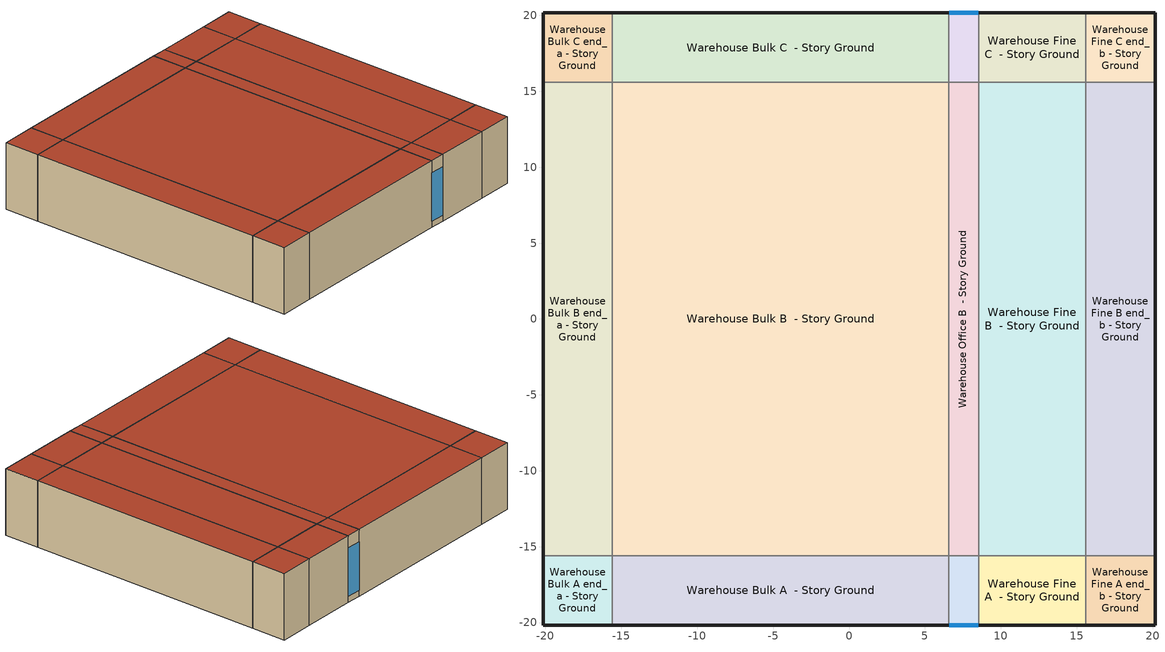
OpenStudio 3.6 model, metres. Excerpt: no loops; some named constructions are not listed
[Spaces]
Warehouse Bulk A end_a - Story Ground
 floor ground (ext-slab): -20.16,-20.16 -20.16,-15.59 -15.59,-15.59 -15.59,-20.16 z0
 wall outside (Typical Insulated Metal Building Wall R-6.41): -20.16,-15.59 -20.16,-20.16 -15.59,-20.16 z0:8.53
 wall to Warehouse Bulk B end_a - Story Ground: -15.59,-15.59 -20.16,-15.59 z0:8.53
 wall to Warehouse Bulk A  - Story Ground: -15.59,-20.16 -15.59,-15.59 z0:8.53
 roof outside (Typical Insulated Metal Building Roof): -15.59,-20.16 -15.59,-15.59 -20.16,-15.59 -20.16,-20.16 z8.53
Warehouse Bulk B end_a - Story Ground
 floor ground (ext-slab): -20.16,-15.59 -20.16,15.59 -15.59,15.59 -15.59,-15.59 z0
 wall outside (Typical Insulated Metal Building Wall R-6.41): -20.16,15.59 -20.16,-15.59 z0:8.53
 wall to Warehouse Bulk C end_a - Story Ground: -15.59,15.59 -20.16,15.59 z0:8.53
 wall to Warehouse Bulk B  - Story Ground: -15.59,-15.59 -15.59,15.59 z0:8.53
 roof outside (Typical Insulated Metal Building Roof): -15.59,-15.59 -15.59,15.59 -20.16,15.59 -20.16,-15.59 z8.53
Warehouse Bulk C end_a - Story Ground
 floor ground (ext-slab): -20.16,15.59 -20.16,20.16 -15.59,20.16 -15.59,15.59 z0
 wall outside (Typical Insulated Metal Building Wall R-6.41): -15.59,20.16 -20.16,20.16 -20.16,15.59 z0:8.53
 wall to Warehouse Bulk C  - Story Ground: -15.59,15.59 -15.59,20.16 z0:8.53
 roof outside (Typical Insulated Metal Building Roof): -15.59,15.59 -15.59,20.16 -20.16,20.16 -20.16,15.59 z8.53
Warehouse Bulk A  - Story Ground
 floor ground (ext-slab): -15.59,-20.16 -15.59,-15.59 6.56,-15.59 6.56,-20.16 z0
 wall outside (Typical Insulated Metal Building Wall R-6.41): -15.59,-20.16 6.56,-20.16 z0:8.53
 wall to Warehouse Bulk B  - Story Ground: 6.56,-15.59 -15.59,-15.59 z0:8.53
 wall to Warehouse Office A  - Story Ground: 6.56,-20.16 6.56,-15.59 z0:8.53
 roof outside (Typical Insulated Metal Building Roof): 6.56,-20.16 6.56,-15.59 -15.59,-15.59 -15.59,-20.16 z8.53
Warehouse Bulk B  - Story Ground
 floor ground (ext-slab): -15.59,-15.59 -15.59,15.59 6.56,15.59 6.56,-15.59 z0
 wall to Warehouse Bulk C  - Story Ground: 6.56,15.59 -15.59,15.59 z0:8.53
 wall to Warehouse Office B  - Story Ground: 6.56,-15.59 6.56,15.59 z0:8.53
 roof outside (Typical Insulated Metal Building Roof): 6.56,-15.59 6.56,15.59 -15.59,15.59 -15.59,-15.59 z8.53
Warehouse Bulk C  - Story Ground
 floor ground (ext-slab): -15.59,15.59 -15.59,20.16 6.56,20.16 6.56,15.59 z0
 wall outside (Typical Insulated Metal Building Wall R-6.41): 6.56,20.16 -15.59,20.16 z0:8.53
 wall to Warehouse Office C  - Story Ground: 6.56,15.59 6.56,20.16 z0:8.53
 roof outside (Typical Insulated Metal Building Roof): 6.56,15.59 6.56,20.16 -15.59,20.16 -15.59,15.59 z8.53
Warehouse Office A  - Story Ground
 floor ground (ext-slab): 6.56,-20.16 6.56,-15.59 8.54,-15.59 8.54,-20.16 z0
 wall outside (Typical Insulated Metal Building Wall R-6.41): 6.56,-20.16 8.54,-20.16 z0:8.53
 wall to Warehouse Office B  - Story Ground: 8.54,-15.59 6.56,-15.59 z0:8.53
 wall to Warehouse Fine A  - Story Ground: 8.54,-20.16 8.54,-15.59 z0:8.53
 window (U 0.62 SHGC 0.41 Simple Glazing Window U-0.62 SHGC 0.41): 6.59,-20.16 8.51,-20.16 z0.76:6.98
 roof outside (Typical Insulated Metal Building Roof): 8.54,-20.16 8.54,-15.59 6.56,-15.59 6.56,-20.16 z8.53
Warehouse Office B  - Story Ground
 floor ground (ext-slab): 6.56,-15.59 6.56,15.59 8.54,15.59 8.54,-15.59 z0
 wall to Warehouse Office C  - Story Ground: 8.54,15.59 6.56,15.59 z0:8.53
 wall to Warehouse Fine B  - Story Ground: 8.54,-15.59 8.54,15.59 z0:8.53
 roof outside (Typical Insulated Metal Building Roof): 8.54,-15.59 8.54,15.59 6.56,15.59 6.56,-15.59 z8.53
Warehouse Office C  - Story Ground
 floor ground (ext-slab): 6.56,15.59 6.56,20.16 8.54,20.16 8.54,15.59 z0
 wall outside (Typical Insulated Metal Building Wall R-6.41): 8.54,20.16 6.56,20.16 z0:8.53
 wall to Warehouse Fine C  - Story Ground: 8.54,15.59 8.54,20.16 z0:8.53
 window (U 0.62 SHGC 0.41 Simple Glazing Window U-0.62 SHGC 0.41): 8.51,20.16 6.59,20.16 z0.76:6.98
 roof outside (Typical Insulated Metal Building Roof): 8.54,15.59 8.54,20.16 6.56,20.16 6.56,15.59 z8.53
Warehouse Fine A  - Story Ground
 floor ground (ext-slab): 8.54,-20.16 8.54,-15.59 15.59,-15.59 15.59,-20.16 z0
 wall outside (Typical Insulated Metal Building Wall R-6.41): 8.54,-20.16 15.59,-20.16 z0:8.53
 wall to Warehouse Fine B  - Story Ground: 15.59,-15.59 8.54,-15.59 z0:8.53
 wall to Warehouse Fine A end_b - Story Ground: 15.59,-20.16 15.59,-15.59 z0:8.53
 roof outside (Typical Insulated Metal Building Roof): 15.59,-20.16 15.59,-15.59 8.54,-15.59 8.54,-20.16 z8.53
Warehouse Fine B  - Story Ground
 floor ground (ext-slab): 8.54,-15.59 8.54,15.59 15.59,15.59 15.59,-15.59 z0
 wall to Warehouse Fine C  - Story Ground: 15.59,15.59 8.54,15.59 z0:8.53
 wall to Warehouse Fine B end_b - Story Ground: 15.59,-15.59 15.59,15.59 z0:8.53
 roof outside (Typical Insulated Metal Building Roof): 15.59,-15.59 15.59,15.59 8.54,15.59 8.54,-15.59 z8.53
Warehouse Fine C  - Story Ground
 floor ground (ext-slab): 8.54,15.59 8.54,20.16 15.59,20.16 15.59,15.59 z0
 wall outside (Typical Insulated Metal Building Wall R-6.41): 15.59,20.16 8.54,20.16 z0:8.53
 wall to Warehouse Fine C end_b - Story Ground: 15.59,15.59 15.59,20.16 z0:8.53
 roof outside (Typical Insulated Metal Building Roof): 15.59,15.59 15.59,20.16 8.54,20.16 8.54,15.59 z8.53
Warehouse Fine A end_b - Story Ground
 floor ground (ext-slab): 15.59,-20.16 15.59,-15.59 20.16,-15.59 20.16,-20.16 z0
 wall outside (Typical Insulated Metal Building Wall R-6.41): 15.59,-20.16 20.16,-20.16 20.16,-15.59 z0:8.53
 wall to Warehouse Fine B end_b - Story Ground: 20.16,-15.59 15.59,-15.59 z0:8.53
 roof outside (Typical Insulated Metal Building Roof): 20.16,-20.16 20.16,-15.59 15.59,-15.59 15.59,-20.16 z8.53
Warehouse Fine B end_b - Story Ground
 floor ground (ext-slab): 15.59,-15.59 15.59,15.59 20.16,15.59 20.16,-15.59 z0
 wall outside (Typical Insulated Metal Building Wall R-6.41): 20.16,-15.59 20.16,15.59 z0:8.53
 wall to Warehouse Fine C end_b - Story Ground: 20.16,15.59 15.59,15.59 z0:8.53
 roof outside (Typical Insulated Metal Building Roof): 20.16,-15.59 20.16,15.59 15.59,15.59 15.59,-15.59 z8.53
Warehouse Fine C end_b - Story Ground
 floor ground (ext-slab): 15.59,15.59 15.59,20.16 20.16,20.16 20.16,15.59 z0
 wall outside (Typical Insulated Metal Building Wall R-6.41): 20.16,15.59 20.16,20.16 15.59,20.16 z0:8.53
 roof outside (Typical Insulated Metal Building Roof): 20.16,15.59 20.16,20.16 15.59,20.16 15.59,15.59 z8.53
[Schedule:Ruleset]
Name | Default Day Schedule | Summer Design Day Schedule | Winter Design Day Schedule
Clothing Schedule | Clothing Schedule Default Winter Clothes
Warehouse Bldg Equip | Warehouse Bldg Equip Default | Warehouse Bldg Equip Summer Design Day | Warehouse Bldg Equip Winter Design Day
[Schedule:Day]
Clothing Schedule Default Winter Clothes; Always On Default: 24, 0, 1
Clothing Schedule Summer Clothes: 24, 0, 0.5
Air Velocity Schedule Default: 24, 0, 0.2
Work Efficiency Schedule Default; Building Hours of Operation NonResidential Sunday: 24, 0, 0
Warehouse Bldg Occ Sat Day; autogen Schedule Rule 2 2_day_sch: Yes, 6, 0, 0, 6, 15, 0.0125, 6, 30, 0.025, 6, 45, 0.0375, 7, 0, 0.05, 7, 15, 0.0625, 7, 30, 0.075, 7, 45, 0.0875, 8, 0, 0.1, 8, 15, 0.1125, 8, 30, 0.125, 8, 45, 0.1375, 9, 0, 0.15, 9, 15, 0.1625, 9, 30, 0.175, 9, 45, 0.1875, 10, 0, 0.2, 10, 15, 0.19375, 10, 30, 0.1875, 10, 45, 0.18125, 11, 0, 0.175, 11, 15, 0.16875, 11, 30, 0.1625, 11, 45, 0.15625, 12, 0, 0.15, 12, 15, 0.14375, 12, 30, 0.1375, 12, 45, 0.13125, 13, 0, 0.125, 13, 15, 0.11875, 13, 30, 0.1125, 13, 45, 0.10625, 14, 0, 0.1, 14, 15, 0.09375, 14, 30, 0.0875, 14, 45, 0.08125, 15, 0, 0.075, 15, 15, 0.06875, 15, 30, 0.0625, 15, 45, 0.05625, 16, 0, 0.05, 16, 15, 0.04375, 16, 30, 0.0375, 16, 45, 0.03125, 17, 0, 0.025, 17, 15, 0.01875, 17, 30, 0.0125, 17, 45, 0.00625, 18, 0, 0, 24, 0, 0
Warehouse Bldg Occ WntrDsn|Sun Day; Warehouse Bldg Equip Sun|Hol Day: Yes, 24, 0, 0
Warehouse Bldg Light Sat Day; autogen Schedule Rule 4 2_day_sch: Yes, 9, 0, 0.1, 12, 0, 0.24, 24, 0, 0.1
Warehouse Bldg Light Sun Day: Yes, 24, 0, 0.1
Warehouse Bldg Equip Default; autogen Warehouse Bldg Equip 1_day_sch: Yes, 8, 0, 0.25, 12, 0, 1, 13, 0, 0.25, 17, 0, 1, 24, 0, 0.25
Warehouse Bldg Equip Summer Design Day; Warehouse Bldg Equip Winter Design Day: 8, 0, 0.25, 12, 0, 1, 13, 0, 0.25, 17, 0, 1, 24, 0, 0.25
Warehouse HtgSetp Sat Day; autogen Schedule Rule 8 2_day_sch: Yes, 6, 0, 15.6, 18, 0, 21.1, 24, 0, 15.6
Warehouse HtgSetp Sun Day: Yes, 24, 0, 15.6
Warehouse Cooling Setpoint Sat Day; autogen Schedule Rule 10 2_day_sch: Yes, 8, 0, 30, 16, 0, 24, 24, 0, 30
Building Hours of Operation NonResidential Saturday: 8, 0, 0, 16, 0, 1, 24, 0, 0
Warehouse Cooling Setpoint Default 1: Yes, 24, 0, 30
autogen Warehouse Activity 0_day_sch; autogen Warehouse Activity 1_day_sch: Yes, 24, 0, 120
autogen Warehouse ClgSetp BulkStorage 0_day_sch; autogen Warehouse ClgSetp BulkStorage 1_day_sch: Yes, 24, 0, 50
autogen Warehouse ClgSetp FineStorage 0_day_sch; autogen Warehouse ClgSetp FineStorage 1_day_sch: Yes, 24, 0, 26.7
autogen Warehouse HtgSetp BulkStorage 0_day_sch; autogen Warehouse HtgSetp BulkStorage 1_day_sch: Yes, 24, 0, 7.2
autogen Warehouse HtgSetp FineStorage 0_day_sch; autogen Warehouse HtgSetp FineStorage 1_day_sch: Yes, 24, 0, 15.56
[Schedule:Rule]
Schedule Rule 1: Schedule Ruleset=Clothing Schedule; Rule Order=0; Day Schedule=Clothing Schedule Summer Clothes; Date Specification Type=DateRange; Start Month=5; Start Day=1; End Month=9; End Day=30
Schedule Rule 7: Schedule Ruleset=Warehouse Bldg Equip; Rule Order=0; Day Schedule=Warehouse Bldg Equip Sun|Hol Day; Date Specification Type=DateRange; Start Month=1; Start Day=1; End Month=12; End Day=31; Apply Sunday=Yes
autogen Warehouse Bldg Equip 1: Schedule Ruleset=Warehouse Bldg Equip; Rule Order=1; Day Schedule=autogen Warehouse Bldg Equip 1_day_sch; Date Specification Type=SpecificDates; Apply Sunday=Yes; Apply Monday=Yes; Apply Tuesday=Yes; Apply Wednesday=Yes; Apply Thursday=Yes; Apply Friday=Yes; Apply Saturday=Yes; Specific Month 1=1; Specific Day 1=2; Specific Month 2=1; Specific Day 2=9; Specific Month 3=1; Specific Day 3=16; Specific Month 4=1; Specific Day 4=23; Specific Month 5=1; Specific Day 5=30; Specific Month 6=2; Specific Day 6=6; Specific Month 7=2; Specific Day 7=13; Specific Month 8=2; Specific Day 8=20; Specific Month 9=2; Specific Day 9=27; Specific Month 10=3; Specific Day 10=5; Specific Month 11=3; Specific Day 11=12; Specific Month 12=3; Specific Day 12=19; Specific Month 13=3; Specific Day 13=26; Specific Month 14=4; Specific Day 14=2; Specific Month 15=4; Specific Day 15=9; Specific Month 16=4; Specific Day 16=16; Specific Month 17=4; Specific Day 17=23; Specific Month 18=4; Specific Day 18=30; Specific Month 19=5; Specific Day 19=7; Specific Month 20=5; Specific Day 20=14; Specific Month 21=5; Specific Day 21=21; Specific Month 22=5; Specific Day 22=28; Specific Month 23=6; Specific Day 23=4; Specific Month 24=6; Specific Day 24=11; Specific Month 25=6; Specific Day 25=18; Specific Month 26=6; Specific Day 26=25; Specific Month 27=7; Specific Day 27=2; Specific Month 28=7; Specific Day 28=9; Specific Month 29=7; Specific Day 29=16; Specific Month 30=7; Specific Day 30=23; Specific Month 31=7; Specific Day 31=30; Specific Month 32=8; Specific Day 32=6; Specific Month 33=8; Specific Day 33=13; Specific Month 34=8; Specific Day 34=20; Specific Month 35=8; Specific Day 35=27; Specific Month 36=9; Specific Day 36=3; Specific Month 37=9; Specific Day 37=10; Specific Month 38=9; Specific Day 38=17; Specific Month 39=9; Specific Day 39=24; Specific Month 40=10; Specific Day 40=1; Specific Month 41=10; Specific Day 41=8; Specific Month 42=10; Specific Day 42=15; Specific Month 43=10; Specific Day 43=22; Specific Month 44=10; Specific Day 44=29; Specific Month 45=11; Specific Day 45=5; Specific Month 46=11; Specific Day 46=12; Specific Month 47=11; Specific Day 47=19; Specific Month 48=11; Specific Day 48=26; Specific Month 49=12; Specific Day 49=3; Specific Month 50=12; Specific Day 50=10; Specific Month 51=12; Specific Day 51=17; Specific Month 52=12; Specific Day 52=24
